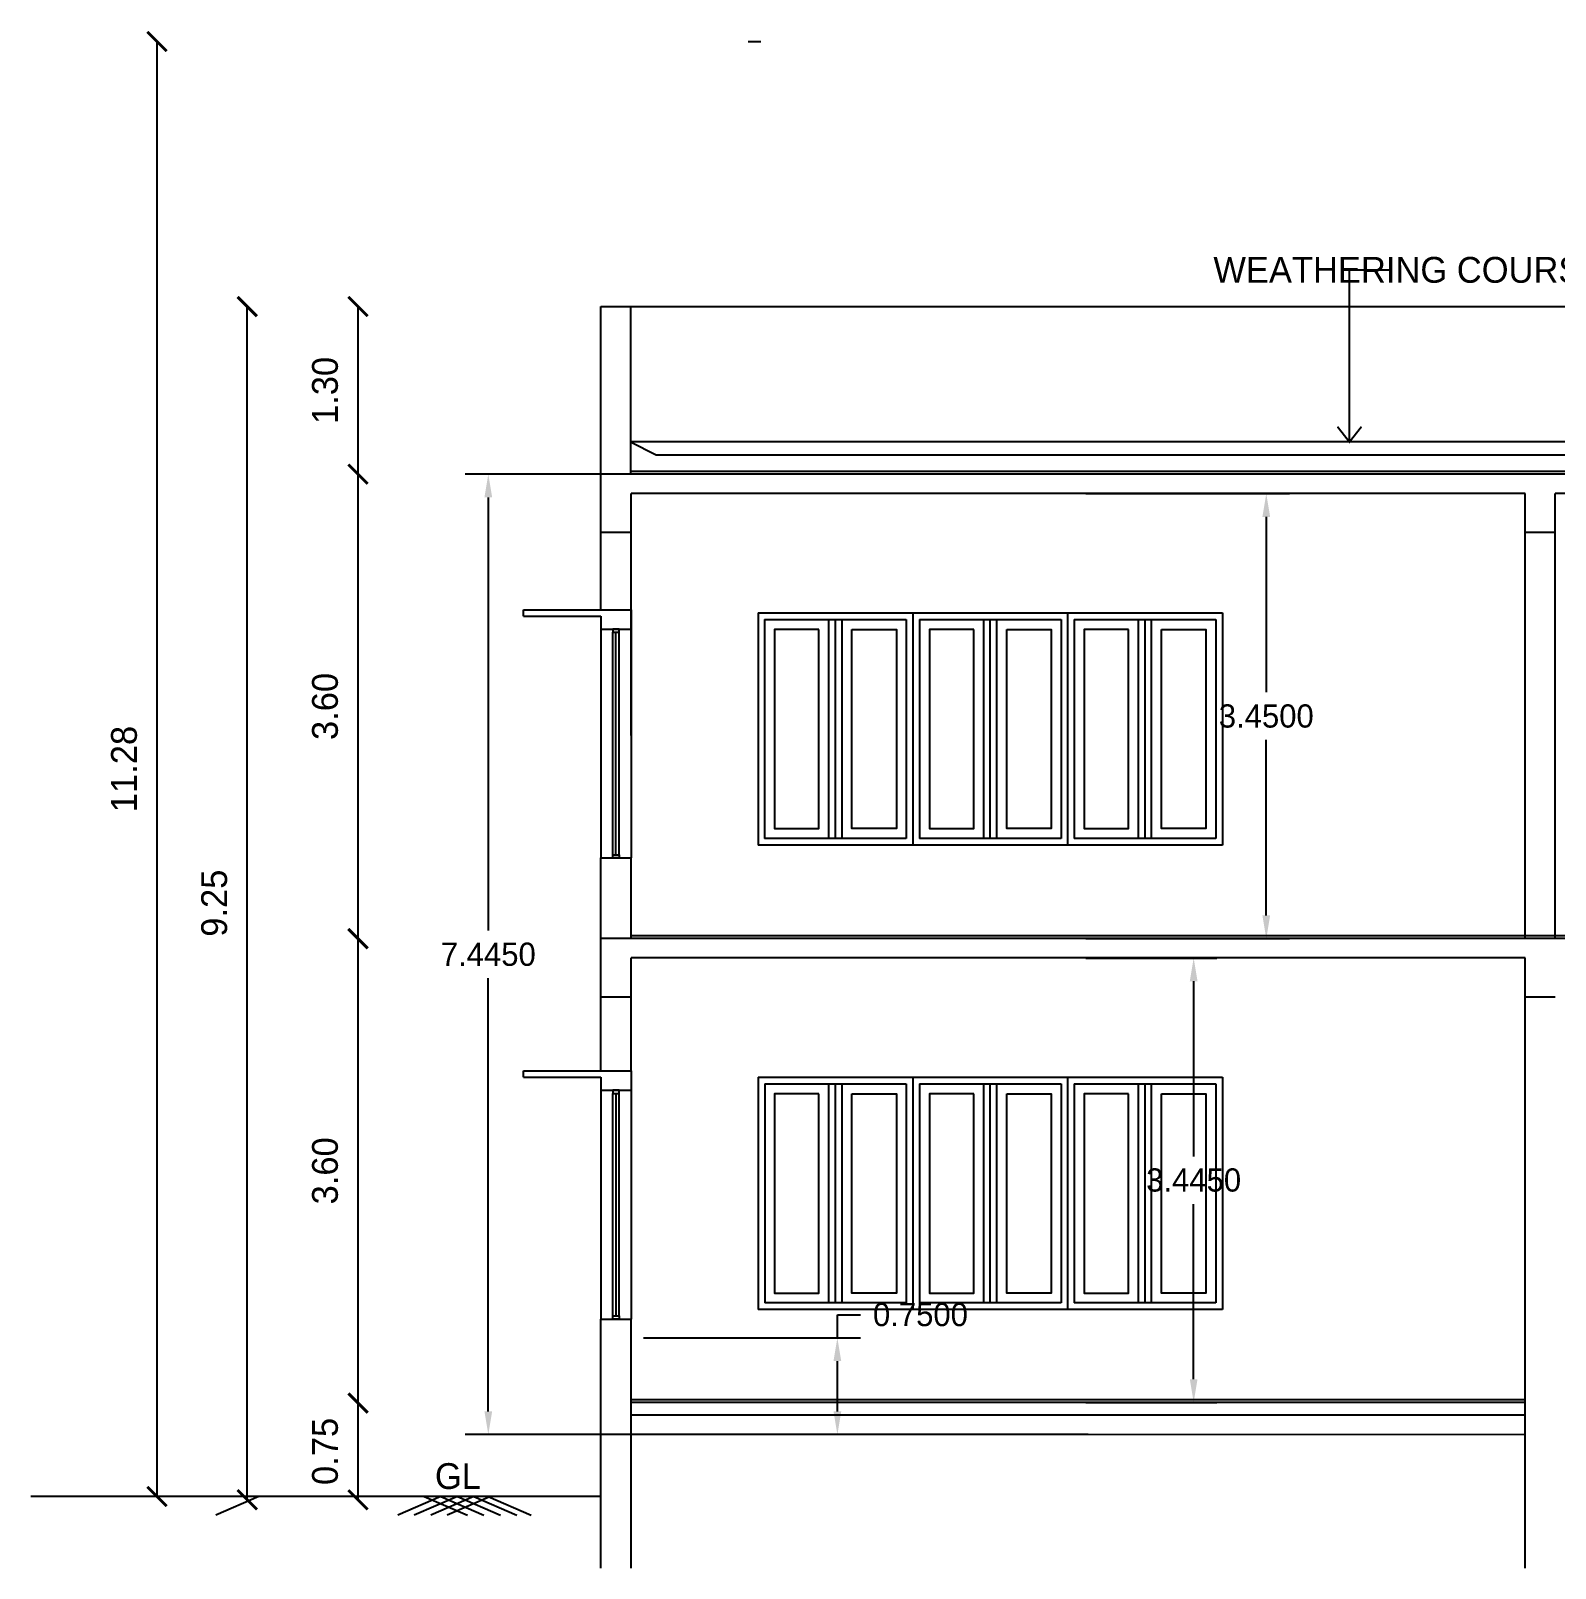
# Model space of a CAD drawing. Header units: metres. Extents: x 6102560 to 6120122, y -6664095 to -6659794.
# Drawn here: x 6102562.57 to 6102574.39, y -6659833.59 to -6659821.67 of the extents above; entities that cross this region are included whole.
import ezdxf

# ---------------------------------------------------------------- set-up
doc = ezdxf.new("R2010")
doc.units = ezdxf.units.M
doc.header["$LTSCALE"] = 500
doc.header["$MEASUREMENT"] = 0
doc.linetypes.add('DOT2', pattern=[0.125, 0, -0.125])
doc.layers.get('0').update_dxf_attribs({"linetype": 'CONTINUOUS'})
doc.layers.get('Defpoints').update_dxf_attribs({"linetype": 'CONTINUOUS'})
for name, color, linetype in [('BLK_1_FLR_0_AC_ROOM_1', 117, 'CONTINUOUS'), ('BLK_1_FLR_0_CARPET_AREA', 10, 'CONTINUOUS'), ('BLK_1_FLR_1_AC_ROOM_1', 117, 'CONTINUOUS'), ('BLK_1_HT_OF_BLDG', 5, 'CONTINUOUS'), ('BLK_1_PLINTH_HEIGHT', 7, 'CONTINUOUS'), ('COLUMN', 2, 'CONTINUOUS'), ('ED', 30, 'CONTINUOUS'), ('T E X T', 7, 'CONTINUOUS'), ('TEXT', 4, 'CONTINUOUS'), ('W A L L', 125, 'CONTINUOUS'), ('wall', 125, 'CONTINUOUS'), ('wall1', 125, 'CONTINUOUS'), ('WIN', 252, 'CONTINUOUS'), ('window', 9, 'CONTINUOUS'), ('WINDOWS', 252, 'CONTINUOUS')]:
    doc.layers.add(name, color=color, linetype=linetype)
doc.styles.get("Standard").update_dxf_attribs({"font": 'GOTHIC.TTF'})
doc.styles.add('USA TEXT', font='GOTHIC.TTF')
doc.dimstyles.new('1-100-ED', dxfattribs={"dimtxt": 0.2, "dimasz": 0.15, "dimexe": 0.18, "dimexo": 0.0625, "dimgap": 0.15, "dimtad": 1, "dimzin": 0, "dimdsep": 46, "dimtxsty": 'USA TEXT', "dimblk": 'ARCHTICK', "dimcen": 0.1, "dimse1": 1, "dimse2": 1, "dimclrd": 256, "dimclrt": 256, "dimadec": 0, "dimazin": 0, "dimtfac": 1, "dimtofl": 0, "dimtmove": 0, "dimatfit": 3, "dimldrblk": 'ARCHTICK', "dimfxl": 0, "dimtolj": 1, "dimtzin": 0, "dimarcsym": 0})
doc.dimstyles.get("Standard").update_dxf_attribs({"dimtxt": 0.18, "dimasz": 0.18, "dimexe": 0.18, "dimexo": 0.0625, "dimgap": 0.09, "dimtad": 0, "dimtih": 1, "dimtoh": 1, "dimdec": 4, "dimzin": 0, "dimdsep": 46, "dimtxsty": 'Standard', "dimcen": 0.09, "dimadec": 0, "dimazin": 0, "dimtfac": 1, "dimtdec": 4, "dimtofl": 0, "dimtmove": 0, "dimatfit": 3, "dimfxl": 0, "dimtolj": 1, "dimtzin": 0, "dimarcsym": 0})

# ---------------------------------------------------------------- blocks, each defined once
blk = doc.blocks.new('_ArchTick')
at = {"color": 0, "linetype": 'ByBlock', "const_width": 0.15}
blk.add_lwpolyline([(-0.5, -0.5), (0.5, 0.5)], dxfattribs=at)
blk = doc.blocks.new('*D255')
at = {"layer": 'Defpoints', "color": 0}
for p in [(6102565.109, -6659832.306), (6102565.94, -6659832.306), (6102565.94, -6659833.056)]:
    blk.add_point(p, dxfattribs=at)
at = {"layer": 'ED', "lineweight": -2}
blk.add_line((6102565.109, -6659833.056), (6102565.109, -6659832.306), dxfattribs=at)
at = {"layer": 'ED', "lineweight": -2, "xscale": 0.15, "yscale": 0.15, "zscale": 0.15}
for p, rotation in [((6102565.109, -6659832.306), 90), ((6102565.109, -6659833.056), 270)]:
    blk.add_blockref('_ArchTick', p, dxfattribs=dict(at, rotation=rotation))
at = {"layer": 'ED', "insert": (6102564.854, -6659832.681), "char_height": 0.2, "attachment_point": 5, "rotation": 90, "style": 'USA TEXT'}
blk.add_mtext('\\A1;0.75', dxfattribs=at)
blk = doc.blocks.new('*D256')
at = {"layer": 'Defpoints', "color": 0}
for p in [(6102565.109, -6659828.706), (6102565.94, -6659828.706), (6102565.94, -6659832.306)]:
    blk.add_point(p, dxfattribs=at)
at = {"layer": 'ED', "lineweight": -2}
blk.add_line((6102565.109, -6659832.306), (6102565.109, -6659828.706), dxfattribs=at)
at = {"layer": 'ED', "lineweight": -2, "xscale": 0.15, "yscale": 0.15, "zscale": 0.15}
for p, rotation in [((6102565.109, -6659828.706), 90), ((6102565.109, -6659832.306), 270)]:
    blk.add_blockref('_ArchTick', p, dxfattribs=dict(at, rotation=rotation))
at = {"layer": 'ED', "insert": (6102564.854, -6659830.506), "char_height": 0.2, "attachment_point": 5, "rotation": 90, "style": 'USA TEXT'}
blk.add_mtext('\\A1;3.60', dxfattribs=at)
blk = doc.blocks.new('*D257')
at = {"layer": 'Defpoints', "color": 0}
for p in [(6102565.109, -6659825.106), (6102565.94, -6659825.106), (6102565.94, -6659828.706)]:
    blk.add_point(p, dxfattribs=at)
at = {"layer": 'ED', "lineweight": -2}
blk.add_line((6102565.109, -6659828.706), (6102565.109, -6659825.106), dxfattribs=at)
at = {"layer": 'ED', "lineweight": -2, "xscale": 0.15, "yscale": 0.15, "zscale": 0.15}
for p, rotation in [((6102565.109, -6659825.106), 90), ((6102565.109, -6659828.706), 270)]:
    blk.add_blockref('_ArchTick', p, dxfattribs=dict(at, rotation=rotation))
at = {"layer": 'ED', "insert": (6102564.854, -6659826.906), "char_height": 0.2, "attachment_point": 5, "rotation": 90, "style": 'USA TEXT'}
blk.add_mtext('\\A1;3.60', dxfattribs=at)
blk = doc.blocks.new('*D258')
at = {"layer": 'Defpoints', "color": 0}
for p in [(6102565.109, -6659823.806), (6102565.94, -6659823.806), (6102565.94, -6659825.106)]:
    blk.add_point(p, dxfattribs=at)
at = {"layer": 'ED', "lineweight": -2}
blk.add_line((6102565.109, -6659825.106), (6102565.109, -6659823.806), dxfattribs=at)
at = {"layer": 'ED', "lineweight": -2, "xscale": 0.15, "yscale": 0.15, "zscale": 0.15}
for p, rotation in [((6102565.109, -6659823.806), 90), ((6102565.109, -6659825.106), 270)]:
    blk.add_blockref('_ArchTick', p, dxfattribs=dict(at, rotation=rotation))
at = {"layer": 'ED', "insert": (6102564.854, -6659824.456), "char_height": 0.2, "attachment_point": 5, "rotation": 90, "style": 'USA TEXT'}
blk.add_mtext('\\A1;1.30', dxfattribs=at)
blk = doc.blocks.new('*D259')
at = {"layer": 'Defpoints', "color": 0}
for p in [(6102564.25, -6659823.806), (6102565.94, -6659823.806), (6102565.94, -6659833.056)]:
    blk.add_point(p, dxfattribs=at)
at = {"layer": 'ED', "lineweight": -2}
blk.add_line((6102564.25, -6659833.056), (6102564.25, -6659823.806), dxfattribs=at)
at = {"layer": 'ED', "lineweight": -2, "xscale": 0.15, "yscale": 0.15, "zscale": 0.15}
for p, rotation in [((6102564.25, -6659823.806), 90), ((6102564.25, -6659833.056), 270)]:
    blk.add_blockref('_ArchTick', p, dxfattribs=dict(at, rotation=rotation))
at = {"layer": 'ED', "insert": (6102563.995, -6659828.431), "char_height": 0.2, "attachment_point": 5, "rotation": 90, "style": 'USA TEXT'}
blk.add_mtext('\\A1;9.25', dxfattribs=at)
blk = doc.blocks.new('*D260')
at = {"layer": 'Defpoints', "color": 0}
for p in [(6102563.551, -6659821.751), (6102571.865, -6659821.751), (6102565.922, -6659833.031)]:
    blk.add_point(p, dxfattribs=at)
at = {"layer": 'ED', "lineweight": -2}
blk.add_line((6102563.551, -6659833.031), (6102563.551, -6659821.751), dxfattribs=at)
at = {"layer": 'ED', "lineweight": -2, "xscale": 0.15, "yscale": 0.15, "zscale": 0.15}
for p, rotation in [((6102563.551, -6659821.751), 90), ((6102563.551, -6659833.031), 270)]:
    blk.add_blockref('_ArchTick', p, dxfattribs=dict(at, rotation=rotation))
at = {"layer": 'ED', "insert": (6102563.296, -6659827.391), "char_height": 0.2, "attachment_point": 5, "rotation": 90, "style": 'USA TEXT'}
blk.add_mtext('\\A1;11.28', dxfattribs=at)
blk = doc.blocks.new('*D246')
at = {"layer": 'BLK_1_FLR_0_AC_ROOM_1', "color": 0, "linetype": 'Continuous', "lineweight": -2}
for p, q in [((6102570.75, -6659828.856), (6102571.767, -6659828.856)), ((6102571.587, -6659829.036), (6102571.587, -6659830.394)), ((6102571.587, -6659832.121), (6102571.587, -6659830.763)), ((6102570.75, -6659832.301), (6102571.767, -6659832.301))]:
    blk.add_line(p, q, dxfattribs=at)
at = {"layer": 'BLK_1_FLR_0_AC_ROOM_1', "color": 0, "linetype": 'Continuous'}
for points in [[(6102571.557, -6659829.036), (6102571.617, -6659829.036), (6102571.587, -6659828.856)], [(6102571.557, -6659832.121), (6102571.617, -6659832.121), (6102571.587, -6659832.301)]]:
    blk.add_solid(points, dxfattribs=at)
at = {"layer": 'Defpoints', "color": 0, "linetype": 'Continuous'}
for p in [(6102570.688, -6659828.856), (6102571.587, -6659828.856), (6102570.688, -6659832.301)]:
    blk.add_point(p, dxfattribs=at)
at = {"layer": 'BLK_1_FLR_0_AC_ROOM_1', "color": 0, "linetype": 'Continuous', "insert": (6102571.587, -6659830.578), "char_height": 0.18, "attachment_point": 5}
blk.add_mtext('\\A1;3.4450', dxfattribs=at)
blk = doc.blocks.new('*D249')
at = {"layer": 'BLK_1_FLR_1_AC_ROOM_1', "color": 0, "linetype": 'Continuous', "lineweight": -2}
for p, q in [((6102570.751, -6659825.256), (6102572.33, -6659825.256)), ((6102572.15, -6659825.436), (6102572.15, -6659826.796)), ((6102572.15, -6659828.526), (6102572.15, -6659827.165)), ((6102570.751, -6659828.706), (6102572.33, -6659828.706))]:
    blk.add_line(p, q, dxfattribs=at)
at = {"layer": 'BLK_1_FLR_1_AC_ROOM_1', "color": 0, "linetype": 'Continuous'}
for points in [[(6102572.12, -6659825.436), (6102572.18, -6659825.436), (6102572.15, -6659825.256)], [(6102572.12, -6659828.526), (6102572.18, -6659828.526), (6102572.15, -6659828.706)]]:
    blk.add_solid(points, dxfattribs=at)
at = {"layer": 'Defpoints', "color": 0, "linetype": 'Continuous'}
for p in [(6102570.688, -6659825.256), (6102572.15, -6659825.256), (6102570.688, -6659828.706)]:
    blk.add_point(p, dxfattribs=at)
at = {"layer": 'BLK_1_FLR_1_AC_ROOM_1', "color": 0, "linetype": 'Continuous', "insert": (6102572.15, -6659826.981), "char_height": 0.18, "attachment_point": 5}
blk.add_mtext('\\A1;3.4500', dxfattribs=at)
blk = doc.blocks.new('*D253')
at = {"layer": 'BLK_1_HT_OF_BLDG', "color": 0, "lineweight": -2}
for p, q in [((6102567.068, -6659825.106), (6102565.939, -6659825.106)), ((6102566.119, -6659825.286), (6102566.119, -6659828.644)), ((6102566.119, -6659832.371), (6102566.119, -6659829.013)), ((6102568.782, -6659832.551), (6102565.939, -6659832.551))]:
    blk.add_line(p, q, dxfattribs=at)
at = {"layer": 'BLK_1_HT_OF_BLDG', "color": 0}
for points in [[(6102566.089, -6659825.286), (6102566.149, -6659825.286), (6102566.119, -6659825.106)], [(6102566.089, -6659832.371), (6102566.149, -6659832.371), (6102566.119, -6659832.551)]]:
    blk.add_solid(points, dxfattribs=at)
at = {"layer": 'Defpoints', "color": 0}
for p in [(6102566.119, -6659825.106), (6102567.131, -6659825.106), (6102568.844, -6659832.551)]:
    blk.add_point(p, dxfattribs=at)
at = {"layer": 'BLK_1_HT_OF_BLDG', "color": 0, "insert": (6102566.119, -6659828.828), "char_height": 0.18, "attachment_point": 5}
blk.add_mtext('\\A1;7.4450', dxfattribs=at)
blk = doc.blocks.new('*D254')
at = {"layer": 'BLK_1_PLINTH_HEIGHT', "color": 0, "lineweight": -2}
for p, q in [((6102568.825, -6659831.801), (6102568.825, -6659831.621)), ((6102568.825, -6659831.621), (6102569.005, -6659831.621)), ((6102567.321, -6659831.801), (6102569.005, -6659831.801)), ((6102568.825, -6659832.371), (6102568.825, -6659831.981)), ((6102570.769, -6659832.551), (6102568.645, -6659832.551))]:
    blk.add_line(p, q, dxfattribs=at)
at = {"layer": 'BLK_1_PLINTH_HEIGHT', "color": 0}
for points in [[(6102568.795, -6659831.981), (6102568.855, -6659831.981), (6102568.825, -6659831.801)], [(6102568.795, -6659832.371), (6102568.855, -6659832.371), (6102568.825, -6659832.551)]]:
    blk.add_solid(points, dxfattribs=at)
at = {"layer": 'Defpoints', "color": 0}
for p in [(6102567.259, -6659831.801), (6102568.825, -6659831.801), (6102570.831, -6659832.551)]:
    blk.add_point(p, dxfattribs=at)
at = {"layer": 'BLK_1_PLINTH_HEIGHT', "color": 0, "lineweight": -2, "insert": (6102569.469, -6659831.621), "char_height": 0.18, "attachment_point": 5}
blk.add_mtext('\\A1;0.7500', dxfattribs=at)

msp = doc.modelspace()

# ---------------------------------------------------------------- linework, layer by layer
at = {"layer": 'BLK_1_FLR_0_CARPET_AREA', "color": 15}
msp.add_line((6102567.22586, -6659827.13072), (6102567.22586, -6659825.25572), dxfattribs=at)
at = {"layer": 'COLUMN'}
for p, q in [((6102566.991, -6659825.55572), (6102566.991, -6659825.10572)), ((6102624.22591, -6659825.10572), (6102566.991, -6659825.10572)), ((6102567.22586, -6659825.55572), (6102567.22586, -6659825.25572)), ((6102574.15586, -6659825.25572), (6102567.22586, -6659825.25572)), ((6102574.15586, -6659825.55572), (6102574.15586, -6659825.25572)), ((6102576.78586, -6659825.25572), (6102574.39014, -6659825.25572)), ((6102574.39014, -6659825.55572), (6102574.39014, -6659825.25572)), ((6102566.991, -6659825.55572), (6102567.22586, -6659825.55572)), ((6102574.15586, -6659825.55572), (6102574.39014, -6659825.55572)), ((6102566.39098, -6659826.15572), (6102567.22585, -6659826.15572)), ((6102566.39098, -6659826.20572), (6102566.39098, -6659826.15572)), ((6102566.39098, -6659826.20572), (6102566.99098, -6659826.20572)), ((6102566.99098, -6659826.20572), (6102566.99098, -6659826.30572)), ((6102567.22585, -6659826.15572), (6102567.22585, -6659826.30572)), ((6102566.99098, -6659826.30572), (6102567.22585, -6659826.30572)), ((6102624.22591, -6659828.70572), (6102566.991, -6659828.70572)), ((6102566.991, -6659829.15572), (6102566.991, -6659828.70572)), ((6102567.2259, -6659829.15572), (6102567.2259, -6659828.85572)), ((6102574.15589, -6659828.85572), (6102567.2259, -6659828.85572)), ((6102574.15589, -6659829.15572), (6102574.15589, -6659828.85572)), ((6102566.991, -6659829.15572), (6102567.2259, -6659829.15572)), ((6102574.15589, -6659829.15572), (6102574.39018, -6659829.15572)), ((6102566.39098, -6659829.73072), (6102567.22589, -6659829.73072)), ((6102566.39098, -6659829.78072), (6102566.39098, -6659829.73072)), ((6102566.39098, -6659829.78072), (6102566.99098, -6659829.78072)), ((6102566.99098, -6659829.78072), (6102566.99098, -6659829.88072)), ((6102567.22589, -6659829.73072), (6102567.22589, -6659829.88072)), ((6102566.99098, -6659829.88072), (6102567.22589, -6659829.88072))]:
    msp.add_line(p, q, dxfattribs=at)
at = {"layer": 'ED', "linetype": 'DOT2', "ltscale": 5}
msp.add_line((6102568.13254, -6659821.75072), (6102583.02258, -6659821.75072), dxfattribs=at)
at = {"layer": 'ED', "color": 251}
msp.add_line((6102566.991, -6659823.80572), (6102578.27663, -6659823.80572), dxfattribs=at)
at = {"layer": 'ED', "color": 125}
for p, q in [((6102568.21027, -6659826.18072), (6102569.41027, -6659826.18072)), ((6102568.21027, -6659826.18072), (6102568.21027, -6659827.98072)), ((6102569.41027, -6659826.18072), (6102569.41027, -6659827.98072)), ((6102569.41027, -6659826.18072), (6102570.61027, -6659826.18072)), ((6102569.41027, -6659826.18072), (6102569.41027, -6659827.98072)), ((6102570.61027, -6659826.18072), (6102570.61027, -6659827.98072)), ((6102570.61027, -6659826.18072), (6102571.81027, -6659826.18072)), ((6102570.61027, -6659826.18072), (6102570.61027, -6659827.98072)), ((6102571.81027, -6659826.18072), (6102571.81027, -6659827.98072)), ((6102568.81027, -6659827.92961), (6102568.81027, -6659826.23183)), ((6102570.01027, -6659827.92961), (6102570.01027, -6659826.23183)), ((6102571.21027, -6659827.92961), (6102571.21027, -6659826.23183)), ((6102569.41027, -6659827.98072), (6102568.21027, -6659827.98072)), ((6102570.61027, -6659827.98072), (6102569.41027, -6659827.98072)), ((6102571.81027, -6659827.98072), (6102570.61027, -6659827.98072)), ((6102568.21031, -6659829.78072), (6102569.41031, -6659829.78072)), ((6102568.21031, -6659829.78072), (6102568.21031, -6659831.58072)), ((6102569.41031, -6659829.78072), (6102569.41031, -6659831.58072)), ((6102569.41031, -6659829.78072), (6102570.61031, -6659829.78072)), ((6102569.41031, -6659829.78072), (6102569.41031, -6659831.58072)), ((6102570.61031, -6659829.78072), (6102570.61031, -6659831.58072)), ((6102570.61031, -6659829.78072), (6102571.81031, -6659829.78072)), ((6102570.61031, -6659829.78072), (6102570.61031, -6659831.58072)), ((6102571.81031, -6659829.78072), (6102571.81031, -6659831.58072)), ((6102568.81031, -6659831.52961), (6102568.81031, -6659829.83183)), ((6102570.01031, -6659831.52961), (6102570.01031, -6659829.83183)), ((6102571.21031, -6659831.52961), (6102571.21031, -6659829.83183)), ((6102569.41031, -6659831.58072), (6102568.21031, -6659831.58072)), ((6102570.61031, -6659831.58072), (6102569.41031, -6659831.58072)), ((6102571.81031, -6659831.58072), (6102570.61031, -6659831.58072))]:
    msp.add_line(p, q, dxfattribs=at)
at = {"layer": 'ED'}
msp.add_lwpolyline([(6102572.79486, -6659824.85572), (6102572.79486, -6659823.5203), (6102573.11036, -6659823.5203)], dxfattribs=at)
at = {"layer": 'ED', "const_width": 0.015}
msp.add_lwpolyline([(6102572.88786, -6659824.73722), (6102572.79486, -6659824.85572), (6102572.70186, -6659824.73722)], dxfattribs=at)
at = {"layer": 'W A L L', "color": 251}
for p, q in [((6102567.221, -6659825.08072), (6102579.75376, -6659825.08072)), ((6102567.22581, -6659828.68072), (6102579.75379, -6659828.68072))]:
    msp.add_line(p, q, dxfattribs=at)
at = {"layer": 'wall'}
for p, q in [((6102566.991, -6659825.10572), (6102566.991, -6659823.80572)), ((6102566.991, -6659823.80572), (6102567.221, -6659823.80572)), ((6102567.221, -6659823.80572), (6102567.221, -6659825.10572)), ((6102566.99099, -6659826.15572), (6102566.991, -6659825.55572)), ((6102567.22585, -6659826.15572), (6102567.22586, -6659825.55572)), ((6102574.15587, -6659828.70572), (6102574.15586, -6659825.55572)), ((6102574.39015, -6659828.70572), (6102574.39014, -6659825.55572)), ((6102566.991, -6659828.08072), (6102567.22581, -6659828.08072)), ((6102566.991, -6659828.70572), (6102566.991, -6659828.08072)), ((6102567.22581, -6659828.70572), (6102567.22581, -6659828.08072)), ((6102566.99099, -6659829.73072), (6102566.991, -6659829.15572)), ((6102567.22589, -6659829.73072), (6102567.2259, -6659829.15572)), ((6102574.15591, -6659833.58672), (6102574.15589, -6659829.15572)), ((6102566.99147, -6659833.58672), (6102566.9913, -6659831.65572)), ((6102566.9913, -6659831.65572), (6102567.22557, -6659831.65572)), ((6102567.22574, -6659833.58672), (6102567.22557, -6659831.65572)), ((6102574.1559, -6659832.30072), (6102567.22563, -6659832.30072)), ((6102574.1559, -6659832.40072), (6102567.22564, -6659832.40072)), ((6102574.1559, -6659832.55072), (6102567.22565, -6659832.55134)), ((6102566.99142, -6659833.03036), (6102562.57193, -6659833.03075))]:
    msp.add_line(p, q, dxfattribs=at)
at = {"layer": 'wall', "color": 251}
msp.add_line((6102574.1559, -6659832.28072), (6102567.22563, -6659832.28072), dxfattribs=at)
at = {"layer": 'wall1', "color": 56}
for p, q in [((6102564.34034, -6659833.03075), (6102564.00614, -6659833.17612)), ((6102565.7509, -6659833.03075), (6102565.4167, -6659833.17612)), ((6102565.87906, -6659833.03075), (6102565.54486, -6659833.17612)), ((6102565.62275, -6659833.03075), (6102565.95695, -6659833.17612)), ((6102566.00722, -6659833.03075), (6102565.67301, -6659833.17612)), ((6102565.7509, -6659833.03075), (6102566.08511, -6659833.17612)), ((6102566.13537, -6659833.03075), (6102565.80117, -6659833.17612)), ((6102565.87906, -6659833.03075), (6102566.21326, -6659833.17612)), ((6102566.00722, -6659833.03075), (6102566.34142, -6659833.17612)), ((6102566.11778, -6659833.03075), (6102566.45198, -6659833.17612))]:
    msp.add_line(p, q, dxfattribs=at)
at = {"layer": 'WIN'}
for p, q in [((6102590.82074, -6659824.85572), (6102567.221, -6659824.85572)), ((6102567.221, -6659824.85572), (6102567.421, -6659824.95572)), ((6102567.421, -6659824.95572), (6102590.62074, -6659824.95572))]:
    msp.add_line(p, q, dxfattribs=at)
at = {"layer": 'WIN', "color": 251}
for p, q in [((6102568.26139, -6659826.23183), (6102569.35916, -6659826.23183)), ((6102568.26139, -6659826.23183), (6102568.26139, -6659827.92961)), ((6102568.75916, -6659827.92961), (6102568.75916, -6659826.23183)), ((6102568.86139, -6659827.92961), (6102568.86139, -6659826.23183)), ((6102569.35916, -6659826.23183), (6102569.35916, -6659827.92961)), ((6102569.46139, -6659826.23183), (6102570.55916, -6659826.23183)), ((6102569.46139, -6659826.23183), (6102569.46139, -6659827.92961)), ((6102569.95916, -6659827.92961), (6102569.95916, -6659826.23183)), ((6102570.06139, -6659827.92961), (6102570.06139, -6659826.23183)), ((6102570.55916, -6659826.23183), (6102570.55916, -6659827.92961)), ((6102570.66139, -6659826.23183), (6102571.75916, -6659826.23183)), ((6102570.66139, -6659826.23183), (6102570.66139, -6659827.92961)), ((6102571.15916, -6659827.92961), (6102571.15916, -6659826.23183)), ((6102571.26139, -6659827.92961), (6102571.26139, -6659826.23183)), ((6102571.75916, -6659826.23183), (6102571.75916, -6659827.92961)), ((6102569.35916, -6659827.92961), (6102568.26139, -6659827.92961)), ((6102570.55916, -6659827.92961), (6102569.46139, -6659827.92961)), ((6102571.75916, -6659827.92961), (6102570.66139, -6659827.92961)), ((6102568.26142, -6659829.83183), (6102569.3592, -6659829.83183)), ((6102568.26142, -6659829.83183), (6102568.26142, -6659831.52961)), ((6102568.7592, -6659831.52961), (6102568.7592, -6659829.83183)), ((6102568.86142, -6659831.52961), (6102568.86142, -6659829.83183)), ((6102569.3592, -6659829.83183), (6102569.3592, -6659831.52961)), ((6102569.46142, -6659829.83183), (6102570.5592, -6659829.83183)), ((6102569.46142, -6659829.83183), (6102569.46142, -6659831.52961)), ((6102569.9592, -6659831.52961), (6102569.9592, -6659829.83183)), ((6102570.06142, -6659831.52961), (6102570.06142, -6659829.83183)), ((6102570.5592, -6659829.83183), (6102570.5592, -6659831.52961)), ((6102570.66142, -6659829.83183), (6102571.7592, -6659829.83183)), ((6102570.66142, -6659829.83183), (6102570.66142, -6659831.52961)), ((6102571.1592, -6659831.52961), (6102571.1592, -6659829.83183)), ((6102571.26142, -6659831.52961), (6102571.26142, -6659829.83183)), ((6102571.7592, -6659829.83183), (6102571.7592, -6659831.52961)), ((6102569.3592, -6659831.52961), (6102568.26142, -6659831.52961)), ((6102570.5592, -6659831.52961), (6102569.46142, -6659831.52961)), ((6102571.7592, -6659831.52961), (6102570.66142, -6659831.52961))]:
    msp.add_line(p, q, dxfattribs=at)
at = {"layer": 'WIN', "color": 250}
for points in [[(6102568.6825, -6659826.3085), (6102568.33805, -6659826.3085), (6102568.33805, -6659827.85294), (6102568.6825, -6659827.85294)], [(6102568.93805, -6659826.3085), (6102569.2825, -6659826.3085), (6102569.2825, -6659827.85294), (6102568.93805, -6659827.85294)], [(6102569.8825, -6659826.3085), (6102569.53805, -6659826.3085), (6102569.53805, -6659827.85294), (6102569.8825, -6659827.85294)], [(6102570.13805, -6659826.3085), (6102570.4825, -6659826.3085), (6102570.4825, -6659827.85294), (6102570.13805, -6659827.85294)], [(6102571.0825, -6659826.3085), (6102570.73805, -6659826.3085), (6102570.73805, -6659827.85294), (6102571.0825, -6659827.85294)], [(6102571.33805, -6659826.3085), (6102571.6825, -6659826.3085), (6102571.6825, -6659827.85294), (6102571.33805, -6659827.85294)], [(6102568.68253, -6659829.9085), (6102568.33809, -6659829.9085), (6102568.33809, -6659831.45294), (6102568.68253, -6659831.45294)], [(6102568.93809, -6659829.9085), (6102569.28253, -6659829.9085), (6102569.28253, -6659831.45294), (6102568.93809, -6659831.45294)], [(6102569.88253, -6659829.9085), (6102569.53809, -6659829.9085), (6102569.53809, -6659831.45294), (6102569.88253, -6659831.45294)], [(6102570.13809, -6659829.9085), (6102570.48253, -6659829.9085), (6102570.48253, -6659831.45294), (6102570.13809, -6659831.45294)], [(6102571.08253, -6659829.9085), (6102570.73809, -6659829.9085), (6102570.73809, -6659831.45294), (6102571.08253, -6659831.45294)], [(6102571.33809, -6659829.9085), (6102571.68253, -6659829.9085), (6102571.68253, -6659831.45294), (6102571.33809, -6659831.45294)]]:
    msp.add_lwpolyline(points, close=True, dxfattribs=at)
at = {"layer": 'window', "color": 251, "ltscale": 0.2}
for p, q in [((6102567.08346, -6659828.05572), (6102567.08346, -6659826.33072)), ((6102567.13346, -6659828.05571), (6102567.13346, -6659826.33072)), ((6102567.08376, -6659831.63072), (6102567.08376, -6659829.90572)), ((6102567.13376, -6659831.63071), (6102567.13376, -6659829.90572))]:
    msp.add_line(p, q, dxfattribs=at)
at = {"layer": 'window', "color": 4, "ltscale": 0.2}
for p, q in [((6102567.10867, -6659828.05572), (6102567.10863, -6659826.33072)), ((6102567.10893, -6659829.88072), (6102567.10893, -6659829.88072)), ((6102567.10897, -6659831.63072), (6102567.10893, -6659829.90572))]:
    msp.add_line(p, q, dxfattribs=at)
at = {"layer": 'window', "color": 205}
for points in [[(6102567.08346, -6659826.30572), (6102567.08346, -6659826.33072), (6102567.13346, -6659826.33072), (6102567.13346, -6659826.30572)], [(6102567.08346, -6659828.08072), (6102567.08346, -6659828.05572), (6102567.13346, -6659828.05571), (6102567.13346, -6659828.08071)], [(6102567.08376, -6659829.88072), (6102567.08376, -6659829.90572), (6102567.13376, -6659829.90572), (6102567.13376, -6659829.88072)], [(6102567.08376, -6659831.65572), (6102567.08376, -6659831.63072), (6102567.13376, -6659831.63071), (6102567.13376, -6659831.65571)]]:
    msp.add_lwpolyline(points, close=True, dxfattribs=at)
at = {"layer": 'WINDOWS', "color": 250}
for p, q in [((6102566.99095, -6659826.30572), (6102566.99126, -6659828.08072)), ((6102567.22585, -6659826.30572), (6102567.22553, -6659828.08072)), ((6102566.99098, -6659829.88072), (6102566.9913, -6659831.65572)), ((6102567.22589, -6659829.88072), (6102567.22557, -6659831.65572))]:
    msp.add_line(p, q, dxfattribs=at)

# ---------------------------------------------------------------- texts
at = {"layer": 'T E X T', "linetype": 'Continuous', "insert": (6102574.77128, -6659823.42131), "char_height": 0.2, "attachment_point": 3, "style": 'USA TEXT'}
msp.add_mtext('WEATHERING COURSE', dxfattribs=at)
at = {"layer": 'TEXT', "color": 7, "insert": (6102566.06192, -6659832.77219), "char_height": 0.2, "attachment_point": 3, "rotation": 359.999997, "style": 'USA TEXT'}
msp.add_mtext('GL', dxfattribs=at)

# ---------------------------------------------------------------- dimensions: what is measured, and where the dimension line sits
at = {"layer": 'BLK_1_FLR_0_AC_ROOM_1', "color": 3, "linetype": 'Continuous'}
dim = msp.add_linear_dim(base=(6102571.587, -6659828.85572), p1=(6102570.68795, -6659832.30072), p2=(6102570.68795, -6659828.85572), angle=90, dimstyle='Standard', dxfattribs=at)
dim.commit()
dim.dimension.update_dxf_attribs({"geometry": '*D246', "text_midpoint": (6102571.587, -6659830.57822)})
at = {"layer": 'BLK_1_FLR_1_AC_ROOM_1', "color": 3, "linetype": 'Continuous'}
dim = msp.add_linear_dim(base=(6102572.15049, -6659825.25572), p1=(6102570.68813, -6659828.70572), p2=(6102570.68813, -6659825.25572), angle=90, dimstyle='Standard', dxfattribs=at)
dim.commit()
dim.dimension.update_dxf_attribs({"geometry": '*D249', "text_midpoint": (6102572.15049, -6659826.98072)})
at = {"layer": 'BLK_1_HT_OF_BLDG'}
dim = msp.add_linear_dim(base=(6102566.11937, -6659825.10572), p1=(6102568.84434, -6659832.55072), p2=(6102567.13061, -6659825.10572), angle=90, dimstyle='Standard', override={"dimscale": 1}, dxfattribs=at)
dim.commit()
dim.dimension.update_dxf_attribs({"geometry": '*D253', "text_midpoint": (6102566.11937, -6659828.82822)})
at = {"layer": 'BLK_1_PLINTH_HEIGHT', "lineweight": -2}
dim = msp.add_linear_dim(base=(6102568.82525, -6659831.80072), p1=(6102570.83149, -6659832.55072), p2=(6102567.25854, -6659831.80072), angle=90, dimstyle='Standard', override={"dimscale": 1}, dxfattribs=at)
dim.commit()
dim.dimension.update_dxf_attribs({"geometry": '*D254', "text_midpoint": (6102569.46914, -6659831.62072)})
at = {"layer": 'ED'}
for base, p1, p2, angle, picture, middle in [((6102563.5512, -6659821.75072), (6102565.9224, -6659833.03075), (6102571.86505, -6659821.75072), 90, '*D260', (6102563.29617, -6659827.39074)), ((6102565.1092, -6659823.80572), (6102565.94038, -6659825.10572), (6102565.94038, -6659823.80572), 270, '*D258', (6102564.85417, -6659824.45572)), ((6102565.1092, -6659825.10572), (6102565.94038, -6659828.70572), (6102565.94038, -6659825.10572), 270, '*D257', (6102564.85417, -6659826.90572)), ((6102565.1092, -6659828.70572), (6102565.94038, -6659832.30572), (6102565.94038, -6659828.70572), 270, '*D256', (6102564.85417, -6659830.50572))]:
    dim = msp.add_linear_dim(base=base, p1=p1, p2=p2, angle=angle, dimstyle='1-100-ED', dxfattribs=at)
    dim.commit()
    dim.dimension.update_dxf_attribs({"geometry": picture, "text_midpoint": middle})
dim = msp.add_aligned_dim(p1=(6102565.94038, -6659833.05572), p2=(6102565.94038, -6659823.80572), distance=1.69068, dimstyle='1-100-ED', dxfattribs=at)
dim.commit()
dim.dimension.update_dxf_attribs({"geometry": '*D259', "text_midpoint": (6102563.99467, -6659828.43072)})
dim = msp.add_linear_dim(base=(6102565.1092, -6659832.30572), p1=(6102565.94038, -6659833.05572), p2=(6102565.94038, -6659832.30572), angle=90, dimstyle='1-100-ED', dxfattribs=at)
dim.commit()
dim.dimension.update_dxf_attribs({"geometry": '*D255', "text_midpoint": (6102565.1092, -6659832.68072), "dimtype": 161})

doc.saveas('drawing.dxf')
